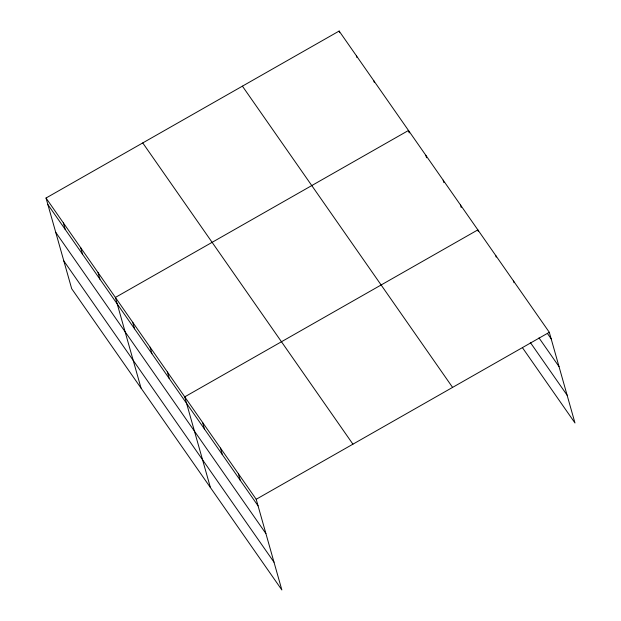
<?xml version="1.0" encoding="UTF-8"?>
<svg xmlns="http://www.w3.org/2000/svg" width="621" height="621" viewBox="0 0 621 621"><rect width="100%" height="100%" fill="white"/><g stroke="black" fill="none" stroke-linecap="round" stroke-linejoin="round"><path stroke-width="0.93" d="M46.024 198.029L256.201 499.276L281.856 589.95L71.687 288.703L46.024 198.029L339.144 31.05L549.313 332.297L574.976 422.971L522.463 347.706M256.201 499.276L549.313 332.297M547.38 333.415L551.169 338.849M538.997 337.894L559.024 366.607M530.303 342.443L567.12 395.212M242.415 86.156L452.585 387.403M142.752 142.923L352.93 444.178M47.879 204.573L258.057 505.828M55.735 232.339L265.912 533.586M63.831 260.936L274.001 562.191M513.583 281.088L514.048 282.726M495.721 255.479L496.187 257.117M478.317 231.509L477.86 229.871L184.74 396.85L210.403 487.524M460.518 205.023L461.209 207.476M443.177 180.168L443.875 182.621M425.835 155.312L426.534 157.773M409.192 132.917L408.502 130.464L115.382 297.443L141.045 388.109M373.819 80.753L374.284 82.391M356.477 55.906L356.943 57.543M339.144 31.05L339.602 32.688M238.34 473.668L240.187 480.219M220.471 448.067L222.326 454.611M202.609 422.459L204.456 429.002M167.406 372.002L169.254 378.546M150.065 347.147L151.912 353.691M132.723 322.291L134.578 328.843M98.048 272.588L99.896 279.132M80.707 247.732L82.554 254.284M63.365 222.885L65.221 229.428"/></g></svg>
